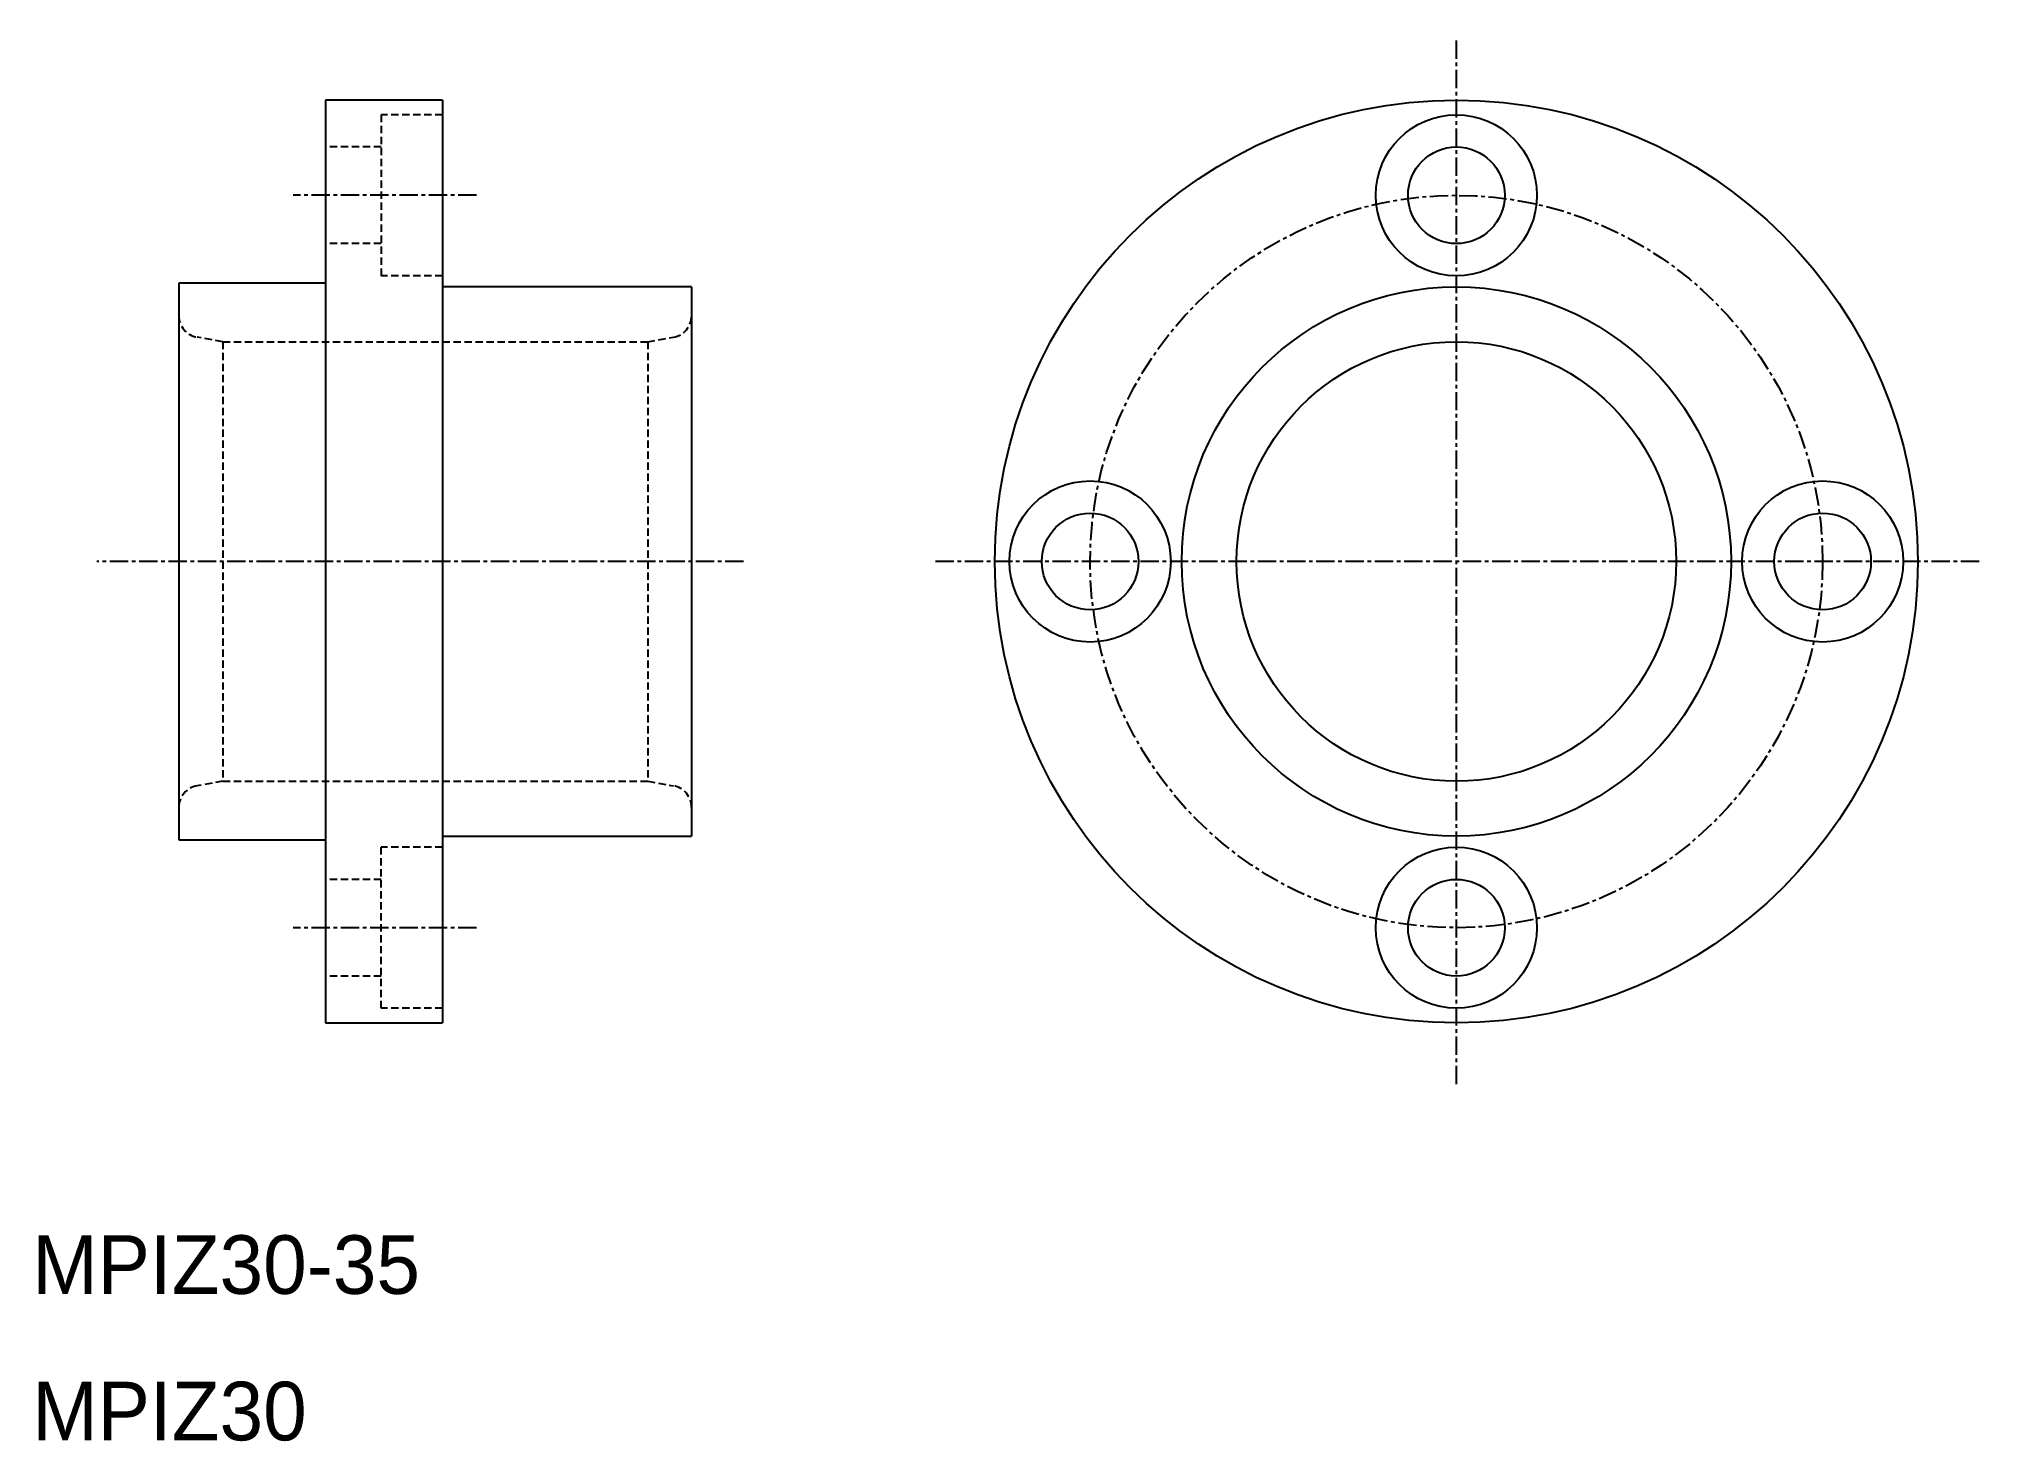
# Model space of a CAD drawing. Extents: x 10 to 143, y 10 to 106.
import ezdxf

# ---------------------------------------------------------------- set-up
doc = ezdxf.new("R2010")
doc.units = 0
doc.linetypes.add('CENTER', pattern=[2, 1.25, -0.25, 0.25, -0.25])
doc.linetypes.add('DASHED', pattern=[0.75, 0.5, -0.25])
doc.layers.get('0').update_dxf_attribs({"linetype": 'CONTINUOUS'})
doc.layers.add('CENTER', color=1, linetype='CENTER')

msp = doc.modelspace()

# ---------------------------------------------------------------- linework, layer by layer
at = {"color": 7, "linetype": 'CONTINUOUS'}
for p, q in [((30, 101.5), (30, 38.5)), ((38, 101.5), (30, 101.5)), ((38, 101.5), (38, 38.5)), ((20, 89), (20, 51)), ((30, 89), (20, 89)), ((55, 88.75), (38, 88.75)), ((55, 88.75), (55, 51.25)), ((20, 51), (30, 51)), ((38, 51.25), (55, 51.25)), ((30, 38.5), (38, 38.5))]:
    msp.add_line(p, q, dxfattribs=at)
at = {"color": 3, "linetype": 'DASHED'}
for p, q in [((38, 100.5), (33.8, 100.5)), ((33.8, 100.5), (33.8, 89.5)), ((33.8, 98.3), (30, 98.3)), ((33.8, 91.7), (30, 91.7)), ((38, 89.5), (33.8, 89.5)), ((23, 85), (21.24, 85.31)), ((23, 85), (52, 85)), ((23, 85), (23, 55)), ((52, 85), (53.76, 85.31)), ((52, 85), (52, 55)), ((23, 55), (21.24, 54.69)), ((23, 55), (52, 55)), ((52, 55), (53.76, 54.69)), ((38, 50.5), (33.8, 50.5)), ((33.8, 39.5), (33.8, 50.5)), ((33.8, 48.3), (30, 48.3)), ((33.8, 41.7), (30, 41.7)), ((38, 39.5), (33.8, 39.5))]:
    msp.add_line(p, q, dxfattribs=at)
at = {"color": 7, "linetype": 'CONTINUOUS'}
for centre, radius in [((107.2, 70), 31.5), ((107.2, 95), 5.5), ((107.2, 95), 3.3), ((107.2, 70), 18.75), ((107.2, 70), 15), ((82.2, 70), 5.5), ((132.2, 70), 5.5), ((82.2, 70), 3.3), ((132.2, 70), 3.3), ((107.2, 45), 5.5), ((107.2, 45), 3.3)]:
    msp.add_circle(centre, radius, dxfattribs=at)
at = {"color": 3, "linetype": 'DASHED'}
for centre, start, end in [((21.5, 86.79), 180, 260), ((53.5, 86.79), 280, 0), ((21.5, 53.21), 100, 180), ((53.5, 53.21), 0, 80)]:
    msp.add_arc(centre, 1.5, start, end, dxfattribs=at)
at = {"layer": 'CENTER', "color": 1, "linetype": 'CENTER'}
for p, q in [((107.2, 34.32), (107.2, 105.68)), ((40.31, 95), (27.79, 95)), ((58.54, 70), (14.41, 70)), ((142.89, 70), (71.52, 70)), ((40.31, 45), (27.79, 45))]:
    msp.add_line(p, q, dxfattribs=at)
msp.add_circle((107.2, 70), 25, dxfattribs=at)

# ---------------------------------------------------------------- texts
at = {"color": 7, "linetype": 'CONTINUOUS'}
for s, p in [('MPIZ30-35', (10, 20)), ('MPIZ30', (10, 10))]:
    msp.add_text(s, height=4, dxfattribs=at).set_placement(p)

doc.saveas('drawing.dxf')
